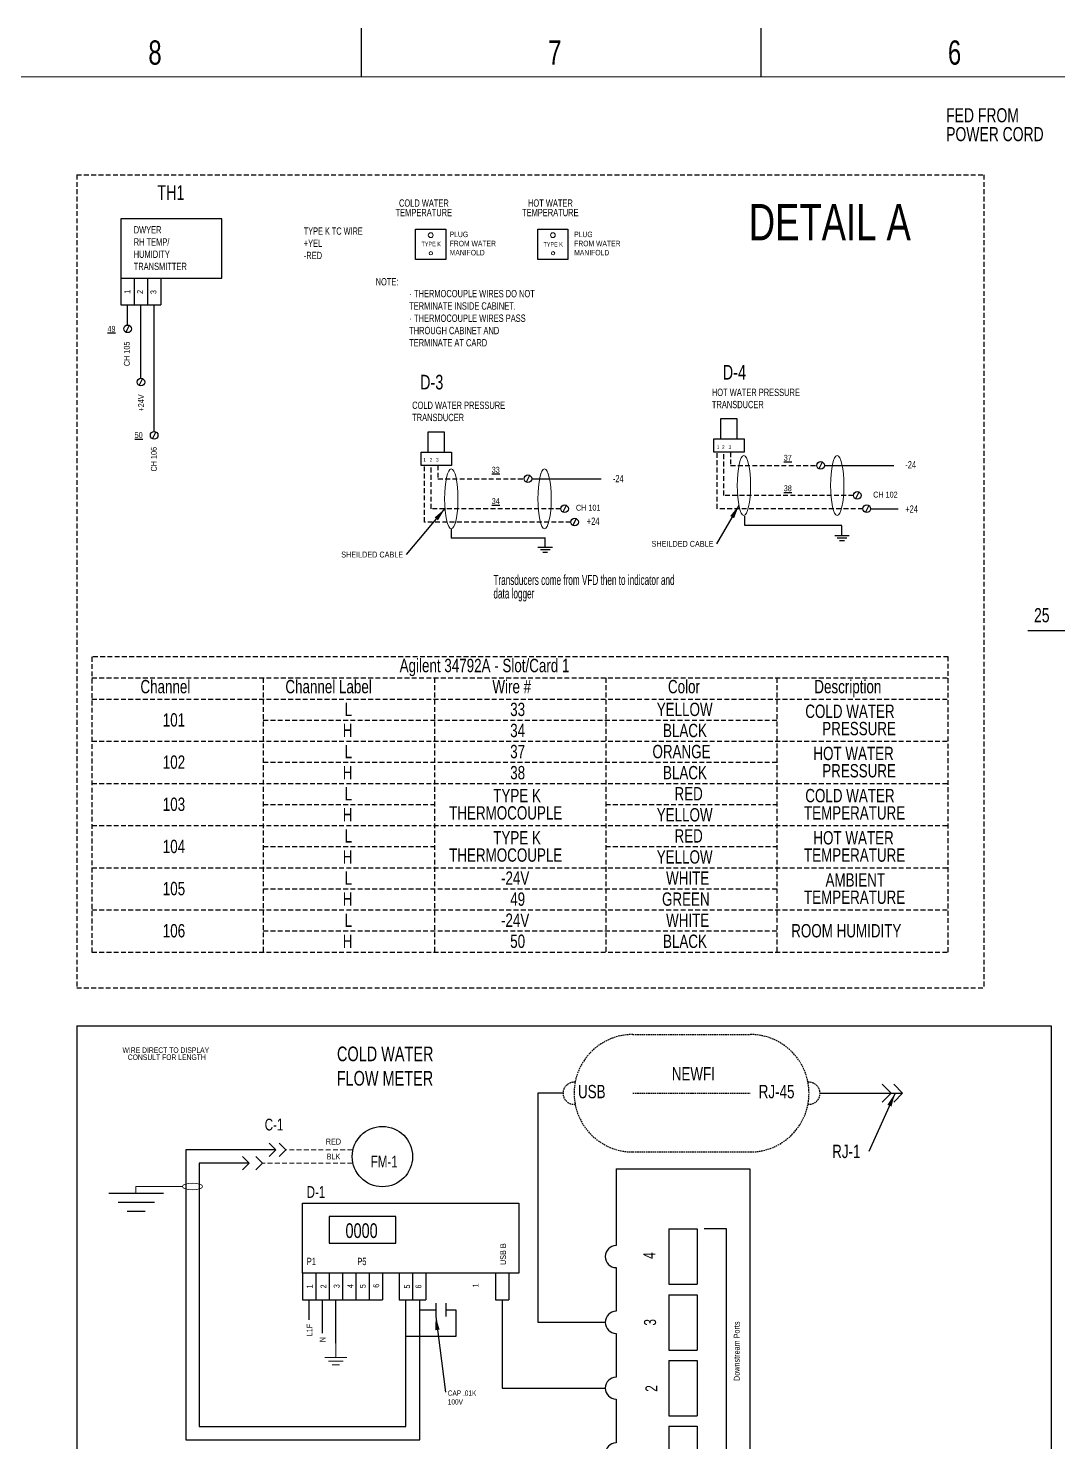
# Model space of a CAD drawing. Header units: millimetres. Extents: x -1057 to 857, y -404 to 2067.
# Drawn here: x 35.2 to 305, y 183.6 to 554.1 of the extents above; entities that cross this region are included whole.
import ezdxf

# ---------------------------------------------------------------- set-up
doc = ezdxf.new("R2010")
doc.units = ezdxf.units.MM
doc.header["$PDSIZE"] = -1
doc.linetypes.add('HIDDEN', pattern=[1.905, 1.27, -0.635])
for name, color, linetype in [('COMP', 3, 'Continuous'), ('DASH', 3, 'HIDDEN'), ('DETAILBOX', 4, 'HIDDEN'), ('GROUND', 3, 'Continuous'), ('SLD-0', 7, 'Continuous'), ('TEXT', 4, 'Continuous'), ('WIRE', 1, 'Continuous')]:
    doc.layers.add(name, color=color, linetype=linetype)
doc.layers.add('WIRE_BIG', color=1, linetype='Continuous', lineweight=30)
doc.styles.add('SLDTEXTSTYLE0', font='TXT', dxfattribs={"width": 0.736842})
doc.styles.add('SLDTEXTSTYLE2', font='TXT', dxfattribs={"width": 0.75})
doc.styles.add('SLDTEXTSTYLE3', font='TXT', dxfattribs={"width": 0.7})
doc.styles.add('SLDTEXTSTYLE4', font='TXT', dxfattribs={"width": 0.68609})
doc.styles.add('SLDTEXTSTYLE7', font='TXT', dxfattribs={"width": 0.605})
doc.dimstyles.new('SLDDIMSTYLE0', dxfattribs={"dimtxt": 0.18, "dimasz": 3.556, "dimexe": 0, "dimexo": 0.0625, "dimgap": 0, "dimtad": 0, "dimtih": 1, "dimtoh": 1, "dimdec": 0, "dimrnd": 1e-09, "dimzin": 0, "dimdsep": 46, "dimtxsty": 'Standard', "dimsah": 1, "dimcen": 0.09, "dimadec": 0, "dimazin": 0, "dimtfac": 3.556, "dimtdec": 0, "dimtofl": 0, "dimtmove": 0, "dimatfit": 3, "dimfxl": 0, "dimfrac": 2, "dimtolj": 1, "dimtzin": 0, "dimarcsym": 0})

# ---------------------------------------------------------------- blocks, each defined once
blk = doc.blocks.new('Block22')
at = {"color": 7, "linetype": 'Continuous', "lineweight": 0}
blk.add_point((111.1, 50.8), dxfattribs=at)
at = {"layer": 'DASH'}
for p, q in [((60.3, 101.6), (161.9, 101.6)), ((60.3, 50.8), (161.9, 50.8)), ((60.3, 0), (161.9, 0))]:
    blk.add_line(p, q, dxfattribs=at)
for centre, radius, start, end in [((60.3, 50.8), 50.8, 90, 270), ((161.9, 50.8), 50.8, 270, 90), ((9.5, 50.8), 9.53, 84.6206, 275.3794), ((212.7, 50.8), 9.53, 264.6206, 95.3794)]:
    blk.add_arc(centre, radius, start, end, dxfattribs=at)
at = {"layer": 'DASH', "char_height": 11.55, "attachment_point": 1, "style": 'SLDTEXTSTYLE2'}
for s, insert in [('NEWFI', (94, 73.4)), ('USB', (12.9, 58)), ('RJ-45', (169.2, 58))]:
    blk.add_mtext(s, dxfattribs=dict(at, insert=insert))
blk = doc.blocks.new('Block12')
at = {"layer": 'WIRE_BIG', "lineweight": 0}
for p, q in [((9.525, 6.35), (9.525, 19.05)), ((0, 6.35), (19.05, 6.35)), ((3.175, 3.175), (15.875, 3.175)), ((6.35, 0), (12.7, 0))]:
    blk.add_line(p, q, dxfattribs=at)
blk = doc.blocks.new('Block27')
at = {"layer": 'TEXT'}
for p, q in [((1.905, 1.27), (1.905, 3.81)), ((0, 1.27), (3.81, 1.27)), ((0.635, 0.635), (3.175, 0.635)), ((1.27, 0), (2.54, 0))]:
    blk.add_line(p, q, dxfattribs=at)
blk = doc.blocks.new('Block35')
at = {"layer": 'TEXT'}
for p, q in [((370.34, 238.5), (405.34, 238.5)), ((370.34, 238.5), (370.34, 218.37)), ((405.34, 238.5), (405.34, 126.02)), ((384.14, 222.73), (391.54, 222.73)), ((384.14, 222.73), (384.14, 208.23)), ((391.54, 222.73), (391.54, 208.23)), ((384.14, 208.23), (391.54, 208.23)), ((384.14, 205.48), (391.54, 205.48)), ((384.14, 205.48), (384.14, 190.98)), ((391.54, 205.48), (391.54, 190.98)), ((384.14, 190.98), (391.54, 190.98)), ((384.14, 188.23), (391.54, 188.23)), ((384.14, 188.23), (384.14, 173.73)), ((391.54, 188.23), (391.54, 173.73)), ((384.14, 173.73), (391.54, 173.73)), ((384.14, 170.98), (391.54, 170.98)), ((384.14, 170.98), (384.14, 156.48)), ((391.54, 170.98), (391.54, 156.48)), ((384.14, 156.48), (391.54, 156.48)), ((405.34, 100), (405.34, 126.02)), ((370.34, 123.29), (370.34, 120.72))]:
    blk.add_line(p, q, dxfattribs=at)
for centre in [(370.34, 215.48), (370.34, 198.23), (370.34, 180.98), (370.34, 163.73), (370.34, 117.83)]:
    blk.add_arc(centre, 2.89, 90, 270, dxfattribs=at)
at = {"layer": 'WIRE'}
for p, q in [((399.29, 222.73), (393.43, 222.73)), ((399.29, 156.48), (399.29, 222.73)), ((370.34, 212.6), (370.34, 201.12)), ((370.34, 195.35), (370.34, 183.87)), ((370.34, 178.1), (370.34, 166.62)), ((370.34, 160.85), (370.34, 123.29)), ((399.29, 156.48), (393.43, 156.48)), ((382.25, 153.98), (393.43, 153.98)), ((382.25, 153.98), (382.25, 141.76)), ((393.43, 153.98), (393.43, 141.76)), ((382.25, 141.76), (393.43, 141.76)), ((382.25, 124.05), (393.43, 124.05)), ((382.25, 124.05), (382.25, 111.62)), ((393.43, 124.05), (393.43, 111.62)), ((370.34, 114.94), (370.34, 100)), ((382.25, 111.62), (393.43, 111.62)), ((370.34, 100), (405.34, 100)), ((380.29, 100), (380.29, 93.01)), ((383.78, 100), (383.78, 93.01)), ((383.78, 100), (383.78, 93.01)), ((387.27, 100), (387.27, 93.01)), ((387.27, 100), (387.27, 93.01)), ((390.76, 100), (390.76, 93.01)), ((380.29, 93.01), (390.76, 93.01))]:
    blk.add_line(p, q, dxfattribs=at)
for centre, radius in [((385.51, 150.91), 1.45), ((390.3, 150.91), 1.45), ((385.51, 145.13), 1.45), ((390.3, 145.13), 1.45), ((387.84, 137.76), 1.88)]:
    blk.add_circle(centre, radius, dxfattribs=at)
at = {"layer": 'COMP', "attachment_point": 2, "rotation": 90, "style": 'SLDTEXTSTYLE0'}
for s, insert, char_height in [('4', (377.44, 215.73), 3.17), ('3', (377.62, 198.24), 3.17), ('Downstream Ports', (401.16, 190.66), 1.5394), ('2', (377.98, 180.89), 3.17), ('1', (378.44, 163.86), 3.17), ('Power', (391.09, 136.81), 1.539), ('USB Host', (396.93, 117.9), 1.539)]:
    blk.add_mtext(s, dxfattribs=dict(at, insert=insert, char_height=char_height))
blk = doc.blocks.new('Block15')
at = {"layer": 'SLD-0', "color": 1, "linetype": 'Continuous', "lineweight": 15}
blk.add_line((19.28, 543.75), (845.54, 543.75), dxfattribs=at)
at = {"layer": 'WIRE_BIG'}
for p, q in [((124.05, 556.45), (124.05, 543.75)), ((228.83, 556.45), (228.83, 543.75))]:
    blk.add_line(p, q, dxfattribs=at)
at = {"layer": 'WIRE_BIG', "char_height": 6.35, "attachment_point": 2, "style": 'SLDTEXTSTYLE0'}
for s, insert in [('8', (70.04, 553.26)), ('7', (174.81, 553.26)), ('6', (279.59, 553.26))]:
    blk.add_mtext(s, dxfattribs=dict(at, insert=insert))
blk = doc.blocks.new('D-Size Sheet')
at = {"color": 7, "linetype": 'Continuous'}
blk.add_blockref('Block15', (-6.58, -4.21), dxfattribs=at)
blk = doc.blocks.new('SW_NOTE_1')
at = {"layer": 'TEXT', "color": 0, "attachment_point": 1, "style": 'SLDTEXTSTYLE0'}
for s, insert, char_height in [('DWYER', (0, 2.48), 1.924), ('RH TEMP/', (0, -0.71), 1.924), ('TRANSMITTER', (0, -7.1), 1.9242), ('HUMIDITY', (0, -3.91), 1.924)]:
    blk.add_mtext(s, dxfattribs=dict(at, insert=insert, char_height=char_height))
blk = doc.blocks.new('SW_NOTE_2')
at = {"layer": 'TEXT', "color": 0, "insert": (-0.78, 0.81), "char_height": 1.5394, "attachment_point": 3, "style": 'SLDTEXTSTYLE0'}
blk.add_mtext('SHEILDED CABLE', dxfattribs=at)
blk = doc.blocks.new('SW_NOTE_3')
at = {"layer": 'TEXT', "color": 0, "attachment_point": 1, "style": 'SLDTEXTSTYLE0'}
for s, insert, char_height in [('HOT WATER PRESSURE', (0, 2.48), 1.9242), ('TRANSDUCER', (0, -0.71), 1.924)]:
    blk.add_mtext(s, dxfattribs=dict(at, insert=insert, char_height=char_height))
blk = doc.blocks.new('SW_NOTE_4')
at = {"layer": 'TEXT', "color": 0, "insert": (-0.76, 0.78), "char_height": 1.5394, "attachment_point": 3, "style": 'SLDTEXTSTYLE0'}
blk.add_mtext('SHEILDED CABLE', dxfattribs=at)
blk = doc.blocks.new('SW_NOTE_5')
at = {"layer": 'TEXT', "color": 0, "attachment_point": 1, "style": 'SLDTEXTSTYLE0'}
for s, insert, char_height in [('COLD WATER PRESSURE', (0, 2.48), 1.9242), ('TRANSDUCER', (0, -0.71), 1.924)]:
    blk.add_mtext(s, dxfattribs=dict(at, insert=insert, char_height=char_height))
blk = doc.blocks.new('SW_NOTE_6')
at = {"layer": 'TEXT', "color": 0, "char_height": 1.385, "attachment_point": 1, "style": 'SLDTEXTSTYLE0'}
for s, insert in [('CAP .01K', (0.61, 0.44)), ('100V', (0.61, -1.86))]:
    blk.add_mtext(s, dxfattribs=dict(at, insert=insert))
blk = doc.blocks.new('SW_NOTE_7')
at = {"layer": 'TEXT', "color": 0, "attachment_point": 1, "style": 'SLDTEXTSTYLE3'}
for s, insert, char_height in [('·', (0, 2.48), 1.92), ('THERMOCOUPLE WIRES DO NOT', (1.27, 2.53), 1.9242), ('TERMINATE INSIDE CABINET.', (0, -0.71), 1.9242), ('THROUGH CABINET AND', (0, -7.15), 1.9242), ('·', (0, -3.96), 1.92), ('THERMOCOUPLE WIRES PASS', (1.27, -3.91), 1.9242), ('TERMINATE AT CARD', (0, -10.34), 1.9242)]:
    blk.add_mtext(s, dxfattribs=dict(at, insert=insert, char_height=char_height))
blk = doc.blocks.new('SW_NOTE_9')
at = {"layer": 'TEXT', "color": 0, "char_height": 1.4432, "attachment_point": 2, "style": 'SLDTEXTSTYLE0'}
for s, insert in [('WIRE DIRECT TO DISPLAY', (13.08, 1.86)), ('CONSULT FOR LENGTH', (13.33, 0))]:
    blk.add_mtext(s, dxfattribs=dict(at, insert=insert))
blk = doc.blocks.new('SW_NOTE_10')
at = {"layer": 'TEXT', "color": 0, "char_height": 1.443, "attachment_point": 1, "style": 'SLDTEXTSTYLE0'}
for s, insert in [('PLUG', (0, 1.86)), ('FROM WATER', (0, -0.54)), ('MANIFOLD', (0, -2.93))]:
    blk.add_mtext(s, dxfattribs=dict(at, insert=insert))
blk = doc.blocks.new('SW_NOTE_11')
at = {"layer": 'TEXT', "color": 0, "char_height": 1.443, "attachment_point": 1, "style": 'SLDTEXTSTYLE0'}
for s, insert in [('PLUG', (0, 1.86)), ('FROM WATER', (0, -0.54)), ('MANIFOLD', (0, -2.93))]:
    blk.add_mtext(s, dxfattribs=dict(at, insert=insert))
blk = doc.blocks.new('SW_NOTE_13')
at = {"layer": 'TEXT', "color": 0, "char_height": 3.848, "attachment_point": 2, "style": 'SLDTEXTSTYLE0'}
for s, insert in [('COLD WATER', (18.23, 4.96)), ('FLOW METER', (18.17, -1.43))]:
    blk.add_mtext(s, dxfattribs=dict(at, insert=insert))
blk = doc.blocks.new('SW_NOTE_14')
at = {"layer": 'TEXT', "color": 0, "attachment_point": 2, "style": 'SLDTEXTSTYLE0'}
for s, insert, char_height in [('HOT WATER', (8.92, 2.48), 1.924), ('TEMPERATURE', (8.89, -0.01), 1.9242)]:
    blk.add_mtext(s, dxfattribs=dict(at, insert=insert, char_height=char_height))
blk = doc.blocks.new('SW_NOTE_15')
at = {"layer": 'TEXT', "color": 0, "attachment_point": 2, "style": 'SLDTEXTSTYLE0'}
for s, insert, char_height in [('COLD WATER', (9.84, 2.48), 1.924), ('TEMPERATURE', (9.82, -0.01), 1.9242)]:
    blk.add_mtext(s, dxfattribs=dict(at, insert=insert, char_height=char_height))
blk = doc.blocks.new('SW_NOTE_16')
at = {"layer": 'TEXT', "color": 0, "attachment_point": 1}
for s, insert, char_height, style in [('TYPE K TC WIRE', (0, 2.48), 1.9242, 'SLDTEXTSTYLE4'), ('+YEL', (0, -0.71), 1.924, 'SLDTEXTSTYLE0'), ('-RED', (0, -3.91), 1.924, 'SLDTEXTSTYLE0')]:
    blk.add_mtext(s, dxfattribs=dict(at, insert=insert, char_height=char_height, style=style))
blk = doc.blocks.new('SW_NOTE_19')
at = {"layer": 'TEXT', "color": 0, "char_height": 3.704, "attachment_point": 1, "style": 'SLDTEXTSTYLE0'}
for s, insert in [('FED FROM', (-36.8, 6.91)), ('POWER CORD', (-36.8, 1.97))]:
    blk.add_mtext(s, dxfattribs=dict(at, insert=insert))
blk = doc.blocks.new('SW_NOTE_36')
at = {"layer": 'TEXT', "color": 0, "insert": (-9.63, 1.81), "char_height": 3.5, "attachment_point": 1, "style": 'SLDTEXTSTYLE2'}
blk.add_mtext('RJ-1', dxfattribs=at)
blk = doc.blocks.new('SW_NOTE_38')
at = {"layer": 'TEXT', "color": 0, "char_height": 2.6458, "attachment_point": 1, "style": 'SLDTEXTSTYLE7'}
for s, insert in [('Transducers come from VFD then to indicator and', (0, 3.41)), ('data logger', (0, -0.12))]:
    blk.add_mtext(s, dxfattribs=dict(at, insert=insert))
blk = doc.blocks.new('SW_TABLEANNOTATION_0')
at = {"layer": 'DASH', "color": 0}
for p, q in [((0, 0), (0, -77.36)), ((224.4, 0), (0, 0)), ((224.4, -77.36), (224.4, 0)), ((0, -5.53), (224.4, -5.53)), ((44.88, -5.53), (44.88, -77.36)), ((89.76, -5.53), (89.76, -77.36)), ((134.64, -5.53), (134.64, -77.36)), ((179.52, -5.53), (179.52, -77.36)), ((0, -11.05), (224.4, -11.05)), ((44.88, -16.58), (179.52, -16.58)), ((0, -22.1), (224.4, -22.1)), ((44.88, -27.63), (179.52, -27.63)), ((0, -33.15), (224.4, -33.15)), ((44.88, -38.68), (89.76, -38.68)), ((134.64, -38.68), (179.52, -38.68)), ((0, -44.21), (224.4, -44.21)), ((44.88, -49.73), (89.76, -49.73)), ((134.64, -49.73), (179.52, -49.73)), ((0, -55.26), (224.4, -55.26)), ((44.88, -60.78), (179.52, -60.78)), ((0, -66.31), (224.4, -66.31)), ((44.88, -71.83), (179.52, -71.83)), ((0, -77.36), (224.4, -77.36))]:
    blk.add_line(p, q, dxfattribs=at)
at = {"layer": 'DASH', "color": 0, "char_height": 3.5, "attachment_point": 1, "style": 'SLDTEXTSTYLE2'}
for s, insert in [('Agilent 34792A - Slot/Card 1', (80.64, -0.51)), ('Channel', (12.7, -6.04)), ('Channel Label', (50.69, -6.04)), ('Wire #', (104.95, -6.04)), ('Color', (150.96, -6.04)), ('Description', (189.32, -6.04)), ('101', (18.56, -14.77)), ('L', (66.24, -12.01)), ('33', (109.61, -12.01)), ('YELLOW', (148.02, -12.01)), ('COLD WATER', (186.95, -12.51)), ('H', (65.72, -17.54)), ('34', (109.61, -17.54)), ('BLACK', (149.66, -17.54)), ('PRESSURE', (191.39, -17.04)), ('102', (18.56, -25.83)), ('L', (66.24, -23.06)), ('37', (109.61, -23.06)), ('ORANGE', (146.9, -23.06)), ('HOT WATER', (189.07, -23.56)), ('H', (65.72, -28.59)), ('38', (109.61, -28.59)), ('BLACK', (149.66, -28.59)), ('PRESSURE', (191.39, -28.09)), ('103', (18.56, -36.88)), ('L', (66.24, -34.11)), ('TYPE K', (105.17, -34.61)), ('RED', (152.67, -34.11)), ('COLD WATER', (186.95, -34.61)), ('H', (65.72, -39.64)), ('THERMOCOUPLE', (93.61, -39.14)), ('YELLOW', (148.02, -39.64)), ('TEMPERATURE', (186.6, -39.14)), ('104', (18.56, -47.93)), ('L', (66.24, -45.17)), ('TYPE K', (105.17, -45.67)), ('RED', (152.67, -45.17)), ('HOT WATER', (189.07, -45.67)), ('H', (65.72, -50.69)), ('THERMOCOUPLE', (93.61, -50.19)), ('YELLOW', (148.02, -50.69)), ('TEMPERATURE', (186.6, -50.19)), ('105', (18.56, -58.98)), ('L', (66.24, -56.22)), ('-24V', (107.2, -56.22)), ('WHITE', (150.47, -56.22)), ('AMBIENT', (192.25, -56.72)), ('H', (65.72, -61.74)), ('49', (109.61, -61.74)), ('GREEN', (149.4, -61.74)), ('TEMPERATURE', (186.6, -61.24)), ('106', (18.56, -70.03)), ('L', (66.24, -67.27)), ('-24V', (107.2, -67.27)), ('WHITE', (150.47, -67.27)), ('ROOM HUMIDITY', (183.26, -70.03)), ('H', (65.72, -72.79)), ('50', (109.61, -72.79)), ('BLACK', (149.66, -72.79))]:
    blk.add_mtext(s, dxfattribs=dict(at, insert=insert))

msp = doc.modelspace()

# ---------------------------------------------------------------- linework, layer by layer
at = {"color": 3, "linetype": 'Continuous', "lineweight": 30}
for p, q in [((85.9, 504.08), (59.42, 504.08)), ((59.42, 504.08), (59.42, 488.55)), ((85.9, 488.55), (85.9, 504.08)), ((59.42, 488.55), (85.9, 488.55))]:
    msp.add_line(p, q, dxfattribs=at)
at = {"color": 3, "linetype": 'Continuous', "lineweight": 0}
for p, q in [((100.04, 260.05), (98.29, 261.79)), ((100.04, 260.05), (98.29, 258.3)), ((102.66, 260.05), (100.91, 261.79)), ((102.66, 260.05), (100.91, 258.3)), ((93.05, 256.56), (91.31, 258.3)), ((93.05, 256.56), (91.31, 254.81)), ((96.54, 256.56), (94.8, 258.3)), ((96.54, 256.56), (94.8, 254.81)), ((75.59, 250.44), (63.35, 250.44)), ((63.35, 250.44), (63.35, 248.7))]:
    msp.add_line(p, q, dxfattribs=at)
at = {"color": 3, "linetype": 'HIDDEN', "lineweight": 0}
for p, q in [((120.12, 260.05), (102.66, 260.05)), ((120.12, 256.56), (96.54, 256.56))]:
    msp.add_line(p, q, dxfattribs=at)
at = {"color": 1, "linetype": 'Continuous', "lineweight": 0}
for centre, radius in [((140.65, 499.83), 0.634), ((172.67, 499.83), 0.634), ((140.68, 495.09), 0.439), ((172.7, 495.09), 0.439)]:
    msp.add_circle(centre, radius, dxfattribs=at)
at = {"color": 3, "linetype": 'Continuous', "lineweight": 0}
for centre, major_axis, ratio in [((222.73, 434.21), (0, -7.86), 0.222222), ((247.18, 434.21), (0, -7.86), 0.222222), ((146.04, 430.72), (0, -7.86), 0.222222), ((170.48, 430.72), (0, -7.86), 0.222222), ((78.21, 250.44), (2.62, 0), 0.333333)]:
    msp.add_ellipse(centre, major_axis=major_axis, ratio=ratio, dxfattribs=at)
at = {"layer": 'COMP'}
for p, q in [((136.67, 501.36), (144.57, 501.36)), ((136.67, 493.47), (136.67, 501.36)), ((144.57, 501.36), (144.57, 493.47)), ((168.69, 501.36), (176.59, 501.36)), ((168.69, 493.47), (168.69, 501.36)), ((176.59, 501.36), (176.59, 493.47)), ((144.57, 493.47), (136.67, 493.47)), ((176.59, 493.47), (168.69, 493.47)), ((59.42, 488.55), (59.42, 481.57)), ((62.91, 488.55), (62.91, 481.57)), ((66.41, 488.55), (66.41, 481.57)), ((69.9, 488.55), (69.9, 481.57)), ((59.42, 481.57), (62.91, 481.57)), ((62.91, 481.57), (66.41, 481.57)), ((66.41, 481.57), (69.9, 481.57)), ((214.87, 446.47), (222.77, 446.47)), ((214.87, 442.94), (214.87, 446.47)), ((222.77, 446.47), (222.77, 442.94)), ((138.18, 442.98), (146.07, 442.98)), ((138.18, 439.45), (138.18, 442.98)), ((146.07, 442.98), (146.07, 439.45)), ((222.77, 442.94), (214.87, 442.94)), ((146.07, 439.45), (138.18, 439.45)), ((107.02, 227.74), (107.02, 246.08)), ((107.02, 246.08), (163.78, 246.08)), ((163.78, 246.08), (163.78, 227.74)), ((131.47, 242.59), (114.01, 242.59)), ((114.01, 242.59), (114.01, 235.6)), ((131.47, 235.6), (131.47, 242.59)), ((114.01, 235.6), (131.47, 235.6)), ((163.78, 227.74), (107.02, 227.74)), ((107.02, 227.74), (107.02, 220.76)), ((110.51, 227.74), (110.51, 220.76)), ((114.01, 227.74), (114.01, 220.76)), ((117.5, 227.74), (117.5, 220.76)), ((120.99, 227.74), (120.99, 220.76)), ((124.48, 227.74), (124.48, 220.76)), ((127.98, 227.74), (127.98, 220.76)), ((132.34, 227.74), (132.34, 220.76)), ((135.84, 227.74), (135.84, 220.76)), ((139.36, 227.74), (139.36, 220.76)), ((157.66, 227.74), (157.66, 220.76)), ((161.16, 227.74), (161.16, 220.76)), ((107.02, 220.76), (110.51, 220.76)), ((110.51, 220.76), (114.01, 220.76)), ((114.01, 220.76), (117.5, 220.76)), ((117.5, 220.76), (120.99, 220.76)), ((120.99, 220.76), (124.48, 220.76)), ((124.48, 220.76), (127.98, 220.76)), ((132.34, 220.76), (135.84, 220.76)), ((135.87, 220.76), (139.36, 220.76)), ((157.66, 220.76), (161.16, 220.76))]:
    msp.add_line(p, q, dxfattribs=at)
at = {"layer": 'COMP', "linetype": 'Continuous'}
for p, q in [((61.63, 476.17), (60.75, 474.42)), ((65.1, 462.22), (64.23, 460.48)), ((220.99, 451.67), (216.62, 451.67)), ((216.62, 451.67), (216.62, 446.44)), ((220.99, 446.44), (220.99, 451.67)), ((68.59, 448.25), (67.72, 446.51)), ((144.29, 448.18), (139.92, 448.18)), ((139.92, 448.18), (139.92, 442.94)), ((144.29, 442.94), (144.29, 448.18)), ((216.62, 446.44), (220.99, 446.44)), ((243.23, 440.35), (242.36, 438.6)), ((166.54, 436.86), (165.67, 435.11)), ((252.84, 432.49), (251.97, 430.75)), ((176.14, 429), (175.27, 427.25)), ((255.46, 429), (254.58, 427.25)), ((178.76, 425.51), (177.89, 423.76))]:
    msp.add_line(p, q, dxfattribs=at)
for centre in [(61.2, 475.27), (64.68, 461.32), (68.17, 447.35), (242.81, 439.45), (166.12, 435.96), (252.42, 431.59), (175.72, 428.1), (254.92, 428.13), (178.34, 424.61)]:
    msp.add_circle(centre, 1, dxfattribs=at)
at = {"layer": 'COMP'}
msp.add_circle((127.98, 258.3), 7.91, dxfattribs=at)
at = {"layer": 'DASH', "linetype": 'HIDDEN'}
for p, q in [((215.75, 428.1), (215.75, 442.94)), ((217.49, 431.59), (217.49, 442.94)), ((219.24, 442.94), (219.24, 439.45)), ((139.05, 424.61), (139.05, 439.45)), ((140.8, 428.1), (140.8, 439.45)), ((142.54, 439.45), (142.54, 435.96)), ((219.24, 439.45), (241.81, 439.45)), ((142.54, 435.96), (165.11, 435.96)), ((251.43, 431.59), (217.49, 431.59)), ((174.73, 428.1), (140.8, 428.1)), ((253.92, 428.13), (215.91, 428.06)), ((177.35, 424.61), (139.05, 424.61))]:
    msp.add_line(p, q, dxfattribs=at)
at = {"layer": 'DETAILBOX'}
for p, q in [((47.87, 515.65), (285.58, 515.65)), ((47.87, 515.65), (47.87, 302.51)), ((285.58, 515.65), (285.58, 302.51)), ((47.87, 302.51), (285.58, 302.51))]:
    msp.add_line(p, q, dxfattribs=at)
at = {"layer": 'GROUND'}
for p, q in [((56.31, 248.73), (70.6, 248.73)), ((58.69, 246.35), (68.22, 246.35)), ((61.07, 243.97), (65.84, 243.97))]:
    msp.add_line(p, q, dxfattribs=at)
at = {"layer": 'SLD-0', "linetype": 'Continuous'}
msp.add_line((139.92, 442.94), (144.29, 442.94), dxfattribs=at)
at = {"layer": 'TEXT'}
for p, q in [((47.87, 292.6), (47.87, 68.36)), ((47.87, 292.6), (303.25, 292.6)), ((303.25, 292.6), (303.25, 68.36))]:
    msp.add_line(p, q, dxfattribs=at)
at = {"layer": 'WIRE'}
for p, q in [((222.85, 426.19), (222.85, 423.78)), ((146.04, 422.86), (146.04, 420.41)), ((222.85, 423.78), (248.43, 423.79)), ((170.59, 420.41), (146.04, 420.41)), ((175.34, 274.91), (168.69, 274.91)), ((168.69, 274.91), (168.69, 214.86)), ((242.69, 274.91), (261.32, 274.91)), ((261.32, 274.91), (258.96, 277.26)), ((261.32, 274.91), (258.96, 272.56)), ((261.32, 274.91), (264.33, 274.91)), ((264.33, 274.91), (261.98, 277.26)), ((264.33, 274.91), (261.98, 272.56)), ((76.46, 260.05), (76.46, 184.09)), ((100.04, 260.05), (76.46, 260.05)), ((93.05, 256.56), (79.96, 256.56)), ((79.96, 256.56), (79.96, 187.58)), ((134.09, 187.58), (134.09, 220.76)), ((137.83, 184.09), (137.83, 220.83)), ((159.41, 220.76), (159.41, 197.61)), ((168.69, 214.86), (186.37, 214.86)), ((159.41, 197.61), (186.37, 197.61)), ((79.96, 187.58), (134.09, 187.58)), ((76.46, 184.09), (137.83, 184.09))]:
    msp.add_line(p, q, dxfattribs=at)
at = {"layer": 'WIRE_BIG'}
for p, q in [((61.17, 476.33), (61.17, 481.57)), ((64.66, 462.36), (64.66, 481.57)), ((68.15, 448.39), (68.15, 481.57)), ((108.77, 215.52), (108.77, 220.76)), ((112.26, 212.03), (112.26, 220.76)), ((115.75, 209.41), (115.75, 220.76))]:
    msp.add_line(p, q, dxfattribs=at)
at = {"layer": 'WIRE_BIG', "linetype": 'Continuous', "lineweight": 30}
for p, q in [((243.82, 439.45), (262.02, 439.45)), ((167.12, 435.96), (185.33, 435.96)), ((256.05, 428.1), (263.15, 428.1)), ((141.95, 219.88), (141.95, 216.39)), ((144.57, 219.88), (144.57, 216.39)), ((137.83, 218.14), (141.95, 218.14)), ((144.57, 218.14), (147.19, 218.14)), ((147.19, 218.14), (147.19, 211.15)), ((147.19, 211.15), (134.09, 211.15))]:
    msp.add_line(p, q, dxfattribs=at)
at = {"layer": 'WIRE_BIG', "linetype": 'Continuous'}
msp.add_line((316.23, 396.11), (297.18, 396.11), dxfattribs=at)

# ---------------------------------------------------------------- block references
at = {"color": 7, "linetype": 'Continuous'}
msp.add_blockref('D-Size Sheet', (4.93, 1.81), dxfattribs=at)
at = {"layer": 'COMP', "xscale": 0.303030303030303, "yscale": 0.303030303030303, "zscale": 0.303030303030303}
msp.add_blockref('Block22', (175.34, 259.51), dxfattribs=at)
at = {"layer": 'COMP'}
msp.add_blockref('Block35', (-181.08, 16.62), dxfattribs=at)
at = {"layer": 'DASH'}
msp.add_blockref('SW_TABLEANNOTATION_0', (51.87, 389.28), dxfattribs=at)
at = {"layer": 'TEXT'}
for name, p in [('SW_NOTE_19', (312.54, 526.19)), ('SW_NOTE_15', (129.02, 506.72)), ('SW_NOTE_14', (163.1, 506.72)), ('SW_NOTE_1', (62.81, 499.7)), ('SW_NOTE_16', (107.38, 499.37)), ('SW_NOTE_10', (145.61, 498.89)), ('SW_NOTE_11', (178.25, 498.89)), ('SW_NOTE_7', (135, 482.93)), ('SW_NOTE_3', (214.34, 457.1)), ('SW_NOTE_5', (135.79, 453.71)), ('SW_NOTE_2', (215.54, 418.87)), ('SW_NOTE_4', (134.18, 416.09)), ('SW_NOTE_38', (157.09, 407.36)), ('SW_NOTE_9', (58.14, 285.06)), ('SW_NOTE_13', (110.49, 282.18)), ('SW_NOTE_36', (255.49, 259.6)), ('SW_NOTE_6', (144.51, 196.56))]:
    msp.add_blockref(name, p, dxfattribs=at)
at = {"layer": 'WIRE'}
for p in [(246.52, 419.81), (168.75, 416.77)]:
    msp.add_blockref('Block27', p, dxfattribs=at)
at = {"layer": 'WIRE_BIG', "xscale": 0.303030303030303, "yscale": 0.303030303030303, "zscale": 0.303030303030303}
msp.add_blockref('Block12', (112.87, 203.7), dxfattribs=at)

# ---------------------------------------------------------------- texts
at = {"layer": 'COMP', "char_height": 1.54, "attachment_point": 2, "rotation": 90, "style": 'SLDTEXTSTYLE0'}
for s, insert in [('1', (60.35, 484.97)), ('2', (63.67, 484.94)), ('3', (67.2, 484.89)), ('1', (108.14, 224.25)), ('2', (111.78, 224.26)), ('3', (115.21, 224.33)), ('4', (118.82, 224.35)), ('5', (122.08, 224.32)), ('6', (125.59, 224.42)), ('5', (133.68, 224.24)), ('6', (136.67, 224.24)), ('1', (151.63, 224.53))]:
    msp.add_mtext(s, dxfattribs=dict(at, insert=insert))
at = {"layer": 'COMP', "style": 'SLDTEXTSTYLE0'}
for s, insert, char_height, attachment_point in [('1', (215.61, 444.73), 0.962, 1), ('2', (217, 444.73), 0.962, 1), ('3', (218.72, 444.73), 0.962, 1), ('1', (138.72, 441.41), 0.962, 1), ('2', (140.4, 441.41), 0.962, 1), ('3', (142.06, 441.41), 0.962, 1), ('0000', (122.53, 240.81), 3.848, 2)]:
    msp.add_mtext(s, dxfattribs=dict(at, insert=insert, char_height=char_height, attachment_point=attachment_point))
at = {"layer": 'TEXT'}
for s, insert, char_height, attachment_point, style in [('TH1', (72.54, 512.92), 3.848, 2, 'SLDTEXTSTYLE0'), ('DETAIL A', (224.01, 508), 9.525, 1, 'SLDTEXTSTYLE2'), ('TYPE K', (140.78, 498.09), 1.155, 2, 'SLDTEXTSTYLE0'), ('TYPE K', (172.74, 498), 1.155, 2, 'SLDTEXTSTYLE0'), ('NOTE:', (129.21, 488.57), 1.924, 2, 'SLDTEXTSTYLE0'), ('\\L49', (55.93, 476.04), 1.539, 1, 'SLDTEXTSTYLE0'), ('D-3', (140.9, 463.22), 3.848, 2, 'SLDTEXTSTYLE0'), ('D-4', (220.23, 465.81), 3.848, 2, 'SLDTEXTSTYLE0'), ('\\L50', (63.06, 448.21), 1.539, 1, 'SLDTEXTSTYLE0'), ('\\L37', (233.17, 442.24), 1.539, 1, 'SLDTEXTSTYLE0'), ('\\L33', (156.63, 439.1), 1.539, 1, 'SLDTEXTSTYLE0'), ('-24', (266.44, 440.59), 1.924, 2, 'SLDTEXTSTYLE0'), ('-24', (189.8, 436.97), 1.924, 2, 'SLDTEXTSTYLE0'), ('\\L38', (233.17, 434.25), 1.539, 1, 'SLDTEXTSTYLE0'), ('\\L34', (156.63, 430.88), 1.539, 1, 'SLDTEXTSTYLE0'), ('CH 102', (259.81, 432.58), 1.539, 2, 'SLDTEXTSTYLE0'), ('CH 101', (181.93, 429.14), 1.539, 2, 'SLDTEXTSTYLE0'), ('+24', (266.67, 428.98), 1.924, 2, 'SLDTEXTSTYLE0'), ('+24', (183.21, 425.79), 1.924, 2, 'SLDTEXTSTYLE0'), ('25', (300.8, 402.06), 3.704, 2, 'SLDTEXTSTYLE0'), ('C-1', (99.59, 268.23), 3.079, 2, 'SLDTEXTSTYLE0'), ('RED', (115.16, 263), 1.539, 2, 'SLDTEXTSTYLE0'), ('BLK', (115.18, 259.08), 1.539, 2, 'SLDTEXTSTYLE0'), ('FM-1', (128.46, 258.52), 3.079, 2, 'SLDTEXTSTYLE0'), ('D-1', (110.57, 250.56), 3.079, 2, 'SLDTEXTSTYLE0'), ('P1', (109.37, 231.78), 1.924, 2, 'SLDTEXTSTYLE0'), ('P5', (122.61, 231.78), 1.924, 2, 'SLDTEXTSTYLE0')]:
    msp.add_mtext(s, dxfattribs=dict(at, insert=insert, char_height=char_height, attachment_point=attachment_point, style=style))
at = {"layer": 'TEXT', "attachment_point": 2, "rotation": 90, "style": 'SLDTEXTSTYLE0'}
for s, insert, char_height in [('CH 105', (60.23, 468.71), 1.539), ('+24V', (63.97, 455.84), 1.539), ('CH 106', (67.31, 441.1), 1.539), ('USB B', (158.85, 232.72), 1.539), ('L1F', (108.1, 212.82), 1.539), ('N', (111.55, 210.33), 1.54)]:
    msp.add_mtext(s, dxfattribs=dict(at, insert=insert, char_height=char_height))

# ---------------------------------------------------------------- leaders
at = {"layer": 'TEXT'}
for points in [[(144.39, 428.14), (134.18, 416.09)], [(221.43, 428.98), (215.54, 418.87)], [(262.33, 274.91), (255.49, 259.6)], [(141.95, 216.39), (144.51, 196.56)]]:
    msp.add_leader(points, dimstyle='SLDDIMSTYLE0', dxfattribs=at)

doc.saveas('drawing.dxf')
